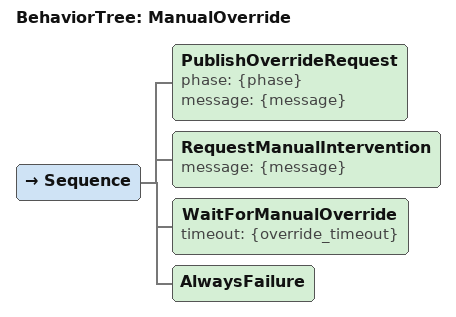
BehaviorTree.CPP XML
<?xml version="1.0"?>
<root BTCPP_format="4">
    <BehaviorTree ID="ManualOverride">
        <Sequence>
            <!-- 发布接管请求到上位机（包含 phase、message、车辆位置、时间戳） -->
            <PublishOverrideRequest phase="{phase}" message="{message}"/>

            <!-- 发急停 + 设全局参数 -->
            <RequestManualIntervention message="{message}"/>

            <!-- 等待接管完成，超时后返回 FAILURE -->
            <WaitForManualOverride timeout="{override_timeout}"/>

            <!-- 接管完成后返回 FAILURE，触发外层 RetryUntilSuccessful 重试 -->
            <AlwaysFailure/>
        </Sequence>
    </BehaviorTree>
</root>
